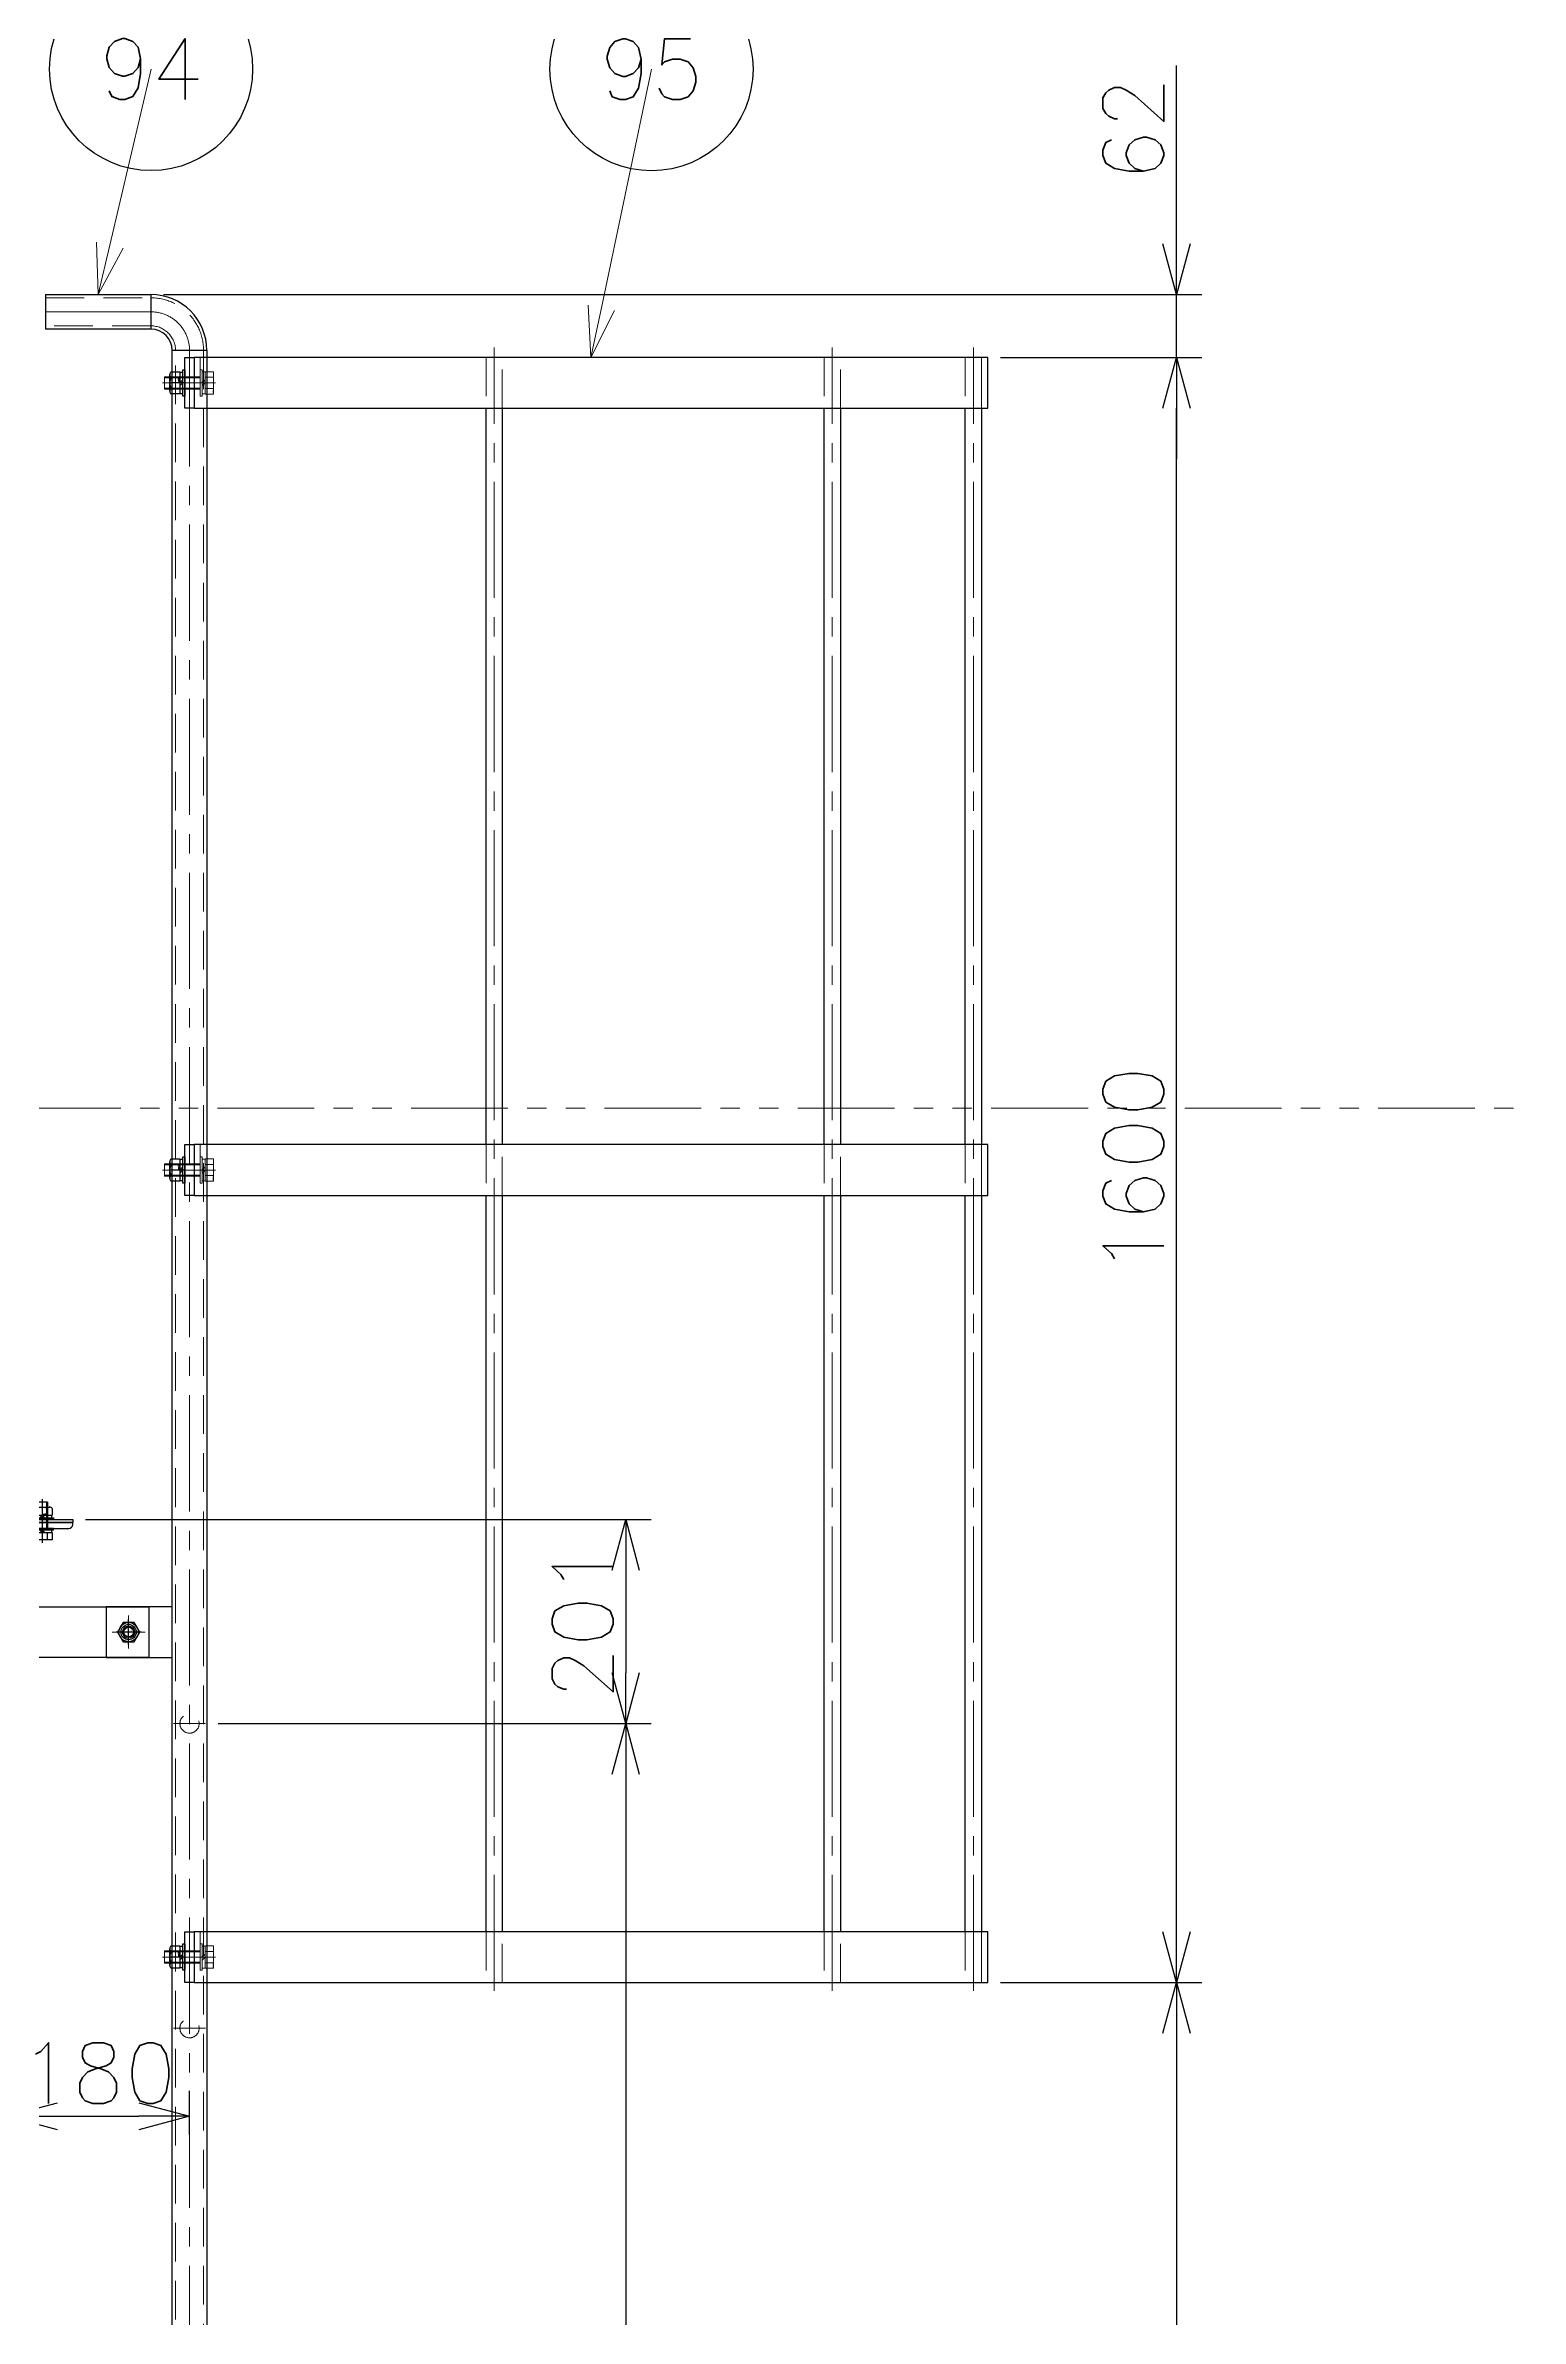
# Model space of a CAD drawing. Header units: millimetres. Extents: x -16130 to 36813, y -8099 to 27484.
# Drawn here: x 25206 to 26659, y 6116 to 8354 of the extents above; entities that cross this region are included whole.
import ezdxf
from ezdxf import colors
from ezdxf.entities.mleader import LeaderData, LeaderLine
from ezdxf.enums import TextEntityAlignment as Align
from ezdxf.math import Vec2, Vec3

# ---------------------------------------------------------------- set-up
doc = ezdxf.new("R2010")
doc.units = ezdxf.units.MM
doc.header["$LTSCALE"] = 6
doc.header["$PDMODE"] = 99
doc.header["$PDSIZE"] = 1
for name, pattern in [('CENTER2', [28.575, 19.05, -3.175, 3.175, -3.175]), ('HIDDEN', [9.525, 6.35, -3.175]), ('PHANTOM2', [31.75, 15.875, -3.175, 3.175, -3.175, 3.175, -3.175])]:
    doc.linetypes.add(name, pattern=pattern)
for name, color, linetype, lineweight in [('01_NORMAL', 7, 'Continuous', 25), ('04_HIDDEN', 2, 'HIDDEN', 13), ('05_CENTER', 4, 'CENTER2', 13), ('06_PHANTOM', 2, 'PHANTOM2', 13), ('08_DIM', 3, 'Continuous', 13)]:
    doc.layers.add(name, color=color, linetype=linetype, lineweight=lineweight)
doc.layers.add('10_DRAFT', color=8, linetype='Continuous', lineweight=0, plot=False)
doc.styles.add('KANJI0', font='txt.shx', dxfattribs={"width": 0.9, "height": 30, "bigfont": 'bigfont'})
doc.styles.add('KSS_TXT', font='txt.shx', dxfattribs={"bigfont": 'extfont2.shx'})
doc.styles.add('KSS_TXT_L', font='txt.shx', dxfattribs={"height": 3, "bigfont": 'extfont2.shx'})
doc.styles.get("Standard").update_dxf_attribs({"font": 'txt.shx', "bigfont": 'extfont2.shx'})
doc.dimstyles.new('KSS_DIM', dxfattribs={"dimtxt": 3, "dimasz": 2.5, "dimexe": 1.25, "dimexo": 0.625, "dimtad": 1, "dimdsep": 46, "dimtxsty": 'KSS_TXT', "dimblk": 'OPEN30', "dimcen": 0, "dimazin": 2, "dimtfac": 0.75, "dimtmove": 0, "dimatfit": 3, "dimldrblk": 'OPEN30', "dimfxl": 1, "dimtolj": 1, "dimarcsym": 0})

# ---------------------------------------------------------------- blocks, each defined once
blk = doc.blocks.new('A$C318E24B0_1_1_1')
at = {"color": 0}
for p, q in [((0, 0), (0, -65)), ((0, 0), (65, 0)), ((65, -2), (65, 0)), ((6, -61), (6, -14.5)), ((14.5, -6), (61, -6)), ((2, -65), (0, -65))]:
    blk.add_line(p, q, dxfattribs=at)
for centre, radius, start, end in [((14.5, -14.5), 8.5, 90, 180), ((61, -2), 4, 270, 0), ((2, -61), 4, 270, 0)]:
    blk.add_arc(centre, radius, start, end, dxfattribs=at)
blk = doc.blocks.new('A$C782A22E4_1_1_1')
blk.add_lwpolyline([(863.3, 1917), (1040, 1917), (1040, 1867), (863.3, 1867)], close=True)
blk.add_circle((1020, 1892), 7.5)
at = {"layer": '05_CENTER'}
for p, q in [((1020, 1875.8), (1020, 1908.2)), ((1003.8, 1892), (1036.2, 1892))]:
    blk.add_line(p, q, dxfattribs=at)
at = {"color": 0}
blk.add_blockref('A$C318E24B0_1_1_1', (900, 2000), dxfattribs=at)
blk = doc.blocks.new('M12Nua_1_1_1')
at = {"color": 0, "linetype": 'CENTER2'}
for p, q in [((12.3, 0), (-12.3, 0)), ((0, -12.3), (0, 12.3))]:
    blk.add_line(p, q, dxfattribs=at)
at = {"color": 0}
for p, q in [((-5.5, 9.5), (-10.9, 0)), ((-10.9, 0), (-5.5, -9.5)), ((5.5, 9.5), (-5.5, 9.5)), ((11, 0), (5.5, 9.5)), ((5.5, -9.5), (11, 0)), ((-5.5, -9.5), (5.5, -9.5))]:
    blk.add_line(p, q, dxfattribs=at)
for radius in [9.48, 6, 4.75]:
    blk.add_circle((0, 0), radius, dxfattribs=at)
at = {"layer": '10_DRAFT', "style": 'KANJI0', "width": 0.82}
blk.add_text('Ｍ１２', height=1.5, dxfattribs=at).set_placement((0.3, 0.1))
blk = doc.blocks.new('A$C15646C67_1_2_1')
at = {"color": 0}
for p, q in [((-13, 2), (13, 2)), ((-13, 2), (-13, 0)), ((-13, 0), (13, 0)), ((-11, 13), (11, 13)), ((-11, 5), (-11, 13)), ((-11, 5), (11, 5)), ((-10.8, 5), (-10.8, 2)), ((-5.5, 5), (-5.5, 13)), ((0, 2), (-3, 5)), ((0, 5), (3, 2)), ((5.5, 5), (5.5, 13)), ((10.8, 2), (10.8, 5)), ((11, 5), (11, 13)), ((13, 0), (13, 2))]:
    blk.add_line(p, q, dxfattribs=at)
at = {"color": 0, "linetype": 'HIDDEN'}
for p, q in [((-6, -35), (-6, 0)), ((-5.1, -35), (-5.1, 0)), ((5.1, -35), (5.1, 0)), ((6, -35), (6, 0)), ((-6, -35), (6, -35))]:
    blk.add_line(p, q, dxfattribs=at)
at = {"color": 0, "linetype": 'CENTER2'}
blk.add_line((0, -37.1), (0, 15.1), dxfattribs=at)
at = {"layer": '10_DRAFT', "style": 'KSS_TXT_L'}
blk.add_text('BT-M12x40L,SW,PW', height=0.3, dxfattribs=at).set_placement((6.3, 12.7))
blk = doc.blocks.new('M12Nza_1_2_1')
at = {"color": 0}
for p, q in [((-10.9, 5), (-10.9, 13.5)), ((11, 5), (-10.9, 5)), ((-10.7, 2), (-10.7, 5)), ((-8.2, 15), (8.2, 15)), ((-5.5, 5), (-5.5, 13.5)), ((0, 2), (-3, 5)), ((0, 5), (3, 2)), ((5.5, 5), (5.5, 13.5)), ((10.7, 5), (10.7, 2)), ((11, 13.5), (11, 5))]:
    blk.add_line(p, q, dxfattribs=at)
at = {"color": 0, "linetype": 'CENTER2'}
blk.add_line((0, 0), (0, 15), dxfattribs=at)
at = {"color": 0}
blk.add_lwpolyline([(-13, 2), (13, 2), (13, 0), (-13, 0)], close=True, dxfattribs=at)
for centre, radius, start, end in [((-8.2, 11.7), 3.29, 33.626, 146.374), ((0, 4), 10.9, 60, 120), ((8.2, 11.7), 3.29, 33.626, 146.374)]:
    blk.add_arc(centre, radius, start, end, dxfattribs=at)
at = {"layer": '10_DRAFT', "style": 'KSS_TXT'}
blk.add_text('M12', height=1.5, dxfattribs=at).set_placement((0.3, 5.1))
blk = doc.blocks.new('A$C5D0B5EB3_1_1_1')
at = {"color": 0}
for points in [[(781.5, 25), (0, 25), (0, -25), (781.5, -25)], [(781.5, -750), (0, -750), (0, -800), (781.5, -800)], [(781.5, -1525), (0, -1525), (0, -1575), (781.5, -1575)]]:
    blk.add_lwpolyline(points, close=True, dxfattribs=at)
for points in [[(287.5, -25), (303.5, -25), (303.5, -750), (287.5, -750)], [(620.5, -25), (636.5, -25), (636.5, -750), (620.5, -750)], [(759.5, -25), (775.5, -25), (775.5, -750), (759.5, -750)], [(287.5, -800), (303.5, -800), (303.5, -1525), (287.5, -1525)], [(620.5, -800), (636.5, -800), (636.5, -1525), (620.5, -1525)], [(759.5, -800), (775.5, -800), (775.5, -1525), (759.5, -1525)]]:
    blk.add_lwpolyline(points, close=True)
at = {"layer": '04_HIDDEN'}
for p, q in [((6, 25), (6, -25)), ((775.5, 25), (775.5, -25)), ((6, -750), (6, -800)), ((775.5, -750), (775.5, -800)), ((6, -1525), (6, -1575)), ((775.5, -1525), (775.5, -1575))]:
    blk.add_line(p, q, dxfattribs=at)
for points in [[(303.5, 25), (287.5, 25), (287.5, -25), (303.5, -25)], [(636.5, 25), (620.5, 25), (620.5, -25), (636.5, -25)], [(775.5, 25), (759.5, 25), (759.5, -25), (775.5, -25)], [(303.5, -750), (287.5, -750), (287.5, -800), (303.5, -800)], [(636.5, -750), (620.5, -750), (620.5, -800), (636.5, -800)], [(775.5, -750), (759.5, -750), (759.5, -800), (775.5, -800)], [(303.5, -1525), (287.5, -1525), (287.5, -1575), (303.5, -1575)], [(636.5, -1525), (620.5, -1525), (620.5, -1575), (636.5, -1575)], [(775.5, -1525), (759.5, -1525), (759.5, -1575), (775.5, -1575)]]:
    blk.add_lwpolyline(points, close=True, dxfattribs=at)
at = {"layer": '05_CENTER'}
for p, q in [((295.5, -1583.3), (295.5, 34.9)), ((628.5, -1583.3), (628.5, 34.9)), ((767.5, -1583.3), (767.5, 34.9)), ((17.5, 0), (-11.6, 0)), ((17.5, -775), (-11.6, -775)), ((17.5, -1550), (-11.6, -1550))]:
    blk.add_line(p, q, dxfattribs=at)
blk = doc.blocks.new('A$C2B0A611A_1_1_1')
for p, q in [((-81.9, 2792), (21.9, 2792)), ((-81.9, 2792), (-81.9, 2758)), ((21.9, 2792), (21.9, 2758)), ((21.9, 2758), (-81.9, 2758)), ((77, 2736.9), (43, 2736.9)), ((43, -745), (43, 2736.9)), ((77, 2736.9), (77, -745))]:
    blk.add_line(p, q)
for points in [[(55.5, 2730), (64.5, 2730), (64.5, 2680), (55.5, 2680)], [(55.5, 1955), (64.5, 1955), (64.5, 1905), (55.5, 1905)], [(43, 1500), (-22, 1500), (-22, 1450), (43, 1450)], [(55.5, 1180), (64.5, 1180), (64.5, 1130), (55.5, 1130)]]:
    blk.add_lwpolyline(points, close=True)
blk.add_circle((0, 1475), 7.5)
for radius in [55.1, 21.1]:
    blk.add_arc((21.9, 2736.9), radius, 0, 90)
at = {"layer": '04_HIDDEN'}
for p, q in [((-81.9, 2788.8), (21.9, 2788.8)), ((21.9, 2761.2), (-81.9, 2761.2)), ((46.2, -745), (46.2, 2736.9)), ((73.8, 2736.9), (73.8, -745))]:
    blk.add_line(p, q, dxfattribs=at)
for centre in [(60, 1385), (60, 1085)]:
    blk.add_circle(centre, 9.5, dxfattribs=at)
for radius in [51.9, 24.3]:
    blk.add_arc((21.9, 2736.9), radius, 0, 90, dxfattribs=at)
at = {"layer": '05_CENTER'}
for p, q in [((21.9, 2775), (-81.9, 2775)), ((60, 2736.9), (60, -756.9)), ((73.1, 2705), (46.9, 2705)), ((72.3, 1930), (47.7, 1930)), ((0, 1458.8), (0, 1491.2)), ((16.2, 1475), (-16.2, 1475)), ((44.3, 1385), (75.7, 1385)), ((72.3, 1155), (47.7, 1155)), ((44.3, 1085), (75.7, 1085))]:
    blk.add_line(p, q, dxfattribs=at)
blk.add_arc((21.9, 2736.9), 38.1, 0, 90, dxfattribs=at)
blk = doc.blocks.new('A$C60555717_1_1')
for name, p in [('A$C2B0A611A_1_1_1', (0, -1475)), ('A$C5D0B5EB3_1_1_1', (64.5, 1230)), ('M12Nua_1_1_1', (0, 0))]:
    blk.add_blockref(name, p)
at = {"rotation": 90}
for p in [(55.5, 1230), (55.5, 455), (55.5, -320)]:
    blk.add_blockref('M12Nza_1_2_1', p, dxfattribs=at)
at = {"layer": '04_HIDDEN', "rotation": 270}
for p in [(70.5, 1230), (70.5, 455), (70.5, -320)]:
    blk.add_blockref('A$C15646C67_1_2_1', p, dxfattribs=at)
blk = doc.blocks.new('_Open30')
at = {"color": 0, "linetype": 'ByBlock', "lineweight": -2}
for p, q in [((-1, 0.268), (0, 0)), ((0, 0), (-1, -0.268)), ((0, 0), (-1, 0))]:
    blk.add_line(p, q, dxfattribs=at)
blk = doc.blocks.new('*D2435')
at = {"layer": '08_DIM', "color": 0, "lineweight": -2, "transparency": 16777216}
for p, q in [((25167.9, 6291.6), (25167.9, 6340.4)), ((25347.9, 6297.6), (25347.9, 6340.4)), ((25217.9, 6315.4), (25297.9, 6315.4))]:
    blk.add_line(p, q, dxfattribs=at)
at = {"layer": 'Defpoints', "color": 0, "transparency": 16777216}
for p in [(25347.9, 6315.4), (25167.9, 6279.1), (25347.9, 6285.1)]:
    blk.add_point(p, dxfattribs=at)
at = {"layer": '08_DIM', "color": 0, "lineweight": -2, "transparency": 16777216, "xscale": 50, "yscale": 50, "zscale": 50, "rotation": 180}
blk.add_blockref('_Open30', (25167.9, 6315.4), dxfattribs=at)
at = {"layer": '08_DIM', "color": 0, "lineweight": -2, "transparency": 16777216, "xscale": 50, "yscale": 50, "zscale": 50}
blk.add_blockref('_Open30', (25347.9, 6315.4), dxfattribs=at)
at = {"layer": '08_DIM', "color": 0, "transparency": 16777216, "insert": (25257.9, 6357.9), "char_height": 60, "attachment_point": 5, "style": 'KSS_TXT'}
blk.add_mtext('\\A1;180', dxfattribs=at)
blk = doc.blocks.new('*D2436')
at = {"layer": '08_DIM', "color": 0, "lineweight": -2, "transparency": 16777216}
for p, q in [((26146.4, 8047.2), (26344.9, 8047.2)), ((26319.9, 6497.2), (26319.9, 7997.2)), ((26146.4, 6447.2), (26344.9, 6447.2))]:
    blk.add_line(p, q, dxfattribs=at)
at = {"layer": 'Defpoints', "color": 0, "transparency": 16777216}
for p in [(26133.9, 8047.2), (26319.9, 8047.2), (26133.9, 6447.2)]:
    blk.add_point(p, dxfattribs=at)
at = {"layer": '08_DIM', "color": 0, "lineweight": -2, "transparency": 16777216, "xscale": 50, "yscale": 50, "zscale": 50}
for p, rotation in [((26319.9, 8047.2), 90), ((26319.9, 6447.2), 270)]:
    blk.add_blockref('_Open30', p, dxfattribs=dict(at, rotation=rotation))
at = {"layer": '08_DIM', "color": 0, "transparency": 16777216, "insert": (26277.4, 7247.2), "char_height": 60, "attachment_point": 5, "rotation": 90, "style": 'KSS_TXT'}
blk.add_mtext('\\A1;1600', dxfattribs=at)
blk = doc.blocks.new('*D2437')
at = {"layer": '08_DIM', "color": 0, "lineweight": -2, "transparency": 16777216}
for p, q in [((26146.4, 6447.2), (26344.9, 6447.2)), ((26319.9, 6397.2), (26319.9, 4358.2)), ((26285.9, 4308.2), (26344.9, 4308.2))]:
    blk.add_line(p, q, dxfattribs=at)
at = {"layer": 'Defpoints', "color": 0, "transparency": 16777216}
for p in [(26133.9, 6447.2), (26273.4, 4308.2), (26319.9, 4308.2)]:
    blk.add_point(p, dxfattribs=at)
at = {"layer": '08_DIM', "color": 0, "lineweight": -2, "transparency": 16777216, "xscale": 50, "yscale": 50, "zscale": 50}
for p, rotation in [((26319.9, 6447.2), 90), ((26319.9, 4308.2), 270)]:
    blk.add_blockref('_Open30', p, dxfattribs=dict(at, rotation=rotation))
at = {"layer": '08_DIM', "color": 0, "transparency": 16777216, "insert": (26277.4, 5377.7), "char_height": 60, "attachment_point": 5, "rotation": 90, "style": 'KSS_TXT'}
blk.add_mtext('\\A1;2139', dxfattribs=at)
blk = doc.blocks.new('*D2438')
at = {"layer": '08_DIM', "color": 0, "lineweight": -2, "transparency": 16777216}
for p, q in [((25245.4, 6903.2), (25802.4, 6903.2)), ((25777.4, 6853.2), (25777.4, 6752.2)), ((25376, 6702.2), (25802.4, 6702.2))]:
    blk.add_line(p, q, dxfattribs=at)
at = {"layer": 'Defpoints', "color": 0, "transparency": 16777216}
for p in [(25232.9, 6903.2), (25363.5, 6702.2), (25777.4, 6702.2)]:
    blk.add_point(p, dxfattribs=at)
at = {"layer": '08_DIM', "color": 0, "lineweight": -2, "transparency": 16777216, "xscale": 50, "yscale": 50, "zscale": 50}
for p, rotation in [((25777.4, 6903.2), 90), ((25777.4, 6702.2), 270)]:
    blk.add_blockref('_Open30', p, dxfattribs=dict(at, rotation=rotation))
at = {"layer": '08_DIM', "color": 0, "transparency": 16777216, "insert": (25734.9, 6802.7), "char_height": 60, "attachment_point": 5, "rotation": 90, "style": 'KSS_TXT'}
blk.add_mtext('\\A1;201', dxfattribs=at)
blk = doc.blocks.new('*D2439')
at = {"layer": '08_DIM', "color": 0, "lineweight": -2, "transparency": 16777216}
for p, q in [((25376, 6702.2), (25802.4, 6702.2)), ((25777.4, 6652.2), (25777.4, 4652.2)), ((25376, 4602.2), (25802.4, 4602.2))]:
    blk.add_line(p, q, dxfattribs=at)
at = {"layer": 'Defpoints', "color": 0, "transparency": 16777216}
for p in [(25363.5, 6702.2), (25363.5, 4602.2), (25777.4, 4602.2)]:
    blk.add_point(p, dxfattribs=at)
at = {"layer": '08_DIM', "color": 0, "lineweight": -2, "transparency": 16777216, "xscale": 50, "yscale": 50, "zscale": 50}
for p, rotation in [((25777.4, 6702.2), 90), ((25777.4, 4602.2), 270)]:
    blk.add_blockref('_Open30', p, dxfattribs=dict(at, rotation=rotation))
at = {"layer": '08_DIM', "color": 0, "transparency": 16777216, "insert": (25734.9, 5652.2), "char_height": 60, "attachment_point": 5, "rotation": 90, "style": 'KSS_TXT'}
blk.add_mtext('\\A1;7x300=2100', dxfattribs=at)
blk = doc.blocks.new('*D2445')
at = {"layer": '08_DIM', "color": 0, "lineweight": -2, "transparency": 16777216}
for p, q in [((26319.9, 8159.2), (26319.9, 8334.6)), ((25322.3, 8109.2), (26344.9, 8109.2)), ((26319.9, 8047.2), (26319.9, 8109.2)), ((26146.4, 8047.2), (26344.9, 8047.2)), ((26319.9, 7997.2), (26319.9, 7947.2))]:
    blk.add_line(p, q, dxfattribs=at)
at = {"layer": 'Defpoints', "color": 0, "transparency": 16777216}
for p in [(25309.8, 8109.2), (26319.9, 8109.2), (26133.9, 8047.2)]:
    blk.add_point(p, dxfattribs=at)
at = {"layer": '08_DIM', "color": 0, "lineweight": -2, "transparency": 16777216, "xscale": 50, "yscale": 50, "zscale": 50}
for p, rotation in [((26319.9, 8109.2), 270), ((26319.9, 8047.2), 90)]:
    blk.add_blockref('_Open30', p, dxfattribs=dict(at, rotation=rotation))
at = {"layer": '08_DIM', "color": 0, "transparency": 16777216, "insert": (26277.4, 8271.9), "char_height": 60, "attachment_point": 5, "rotation": 90, "style": 'KSS_TXT'}
blk.add_mtext('\\A1;62', dxfattribs=at)
blk = doc.blocks.new('AM_BALLOON1')
at = {"transparency": 16777216}
blk.add_circle((0, 0), 5, dxfattribs=at)
blk.add_attdef('B_NUMBER', text='', height=3, dxfattribs=at).set_placement((0, 0), align=Align.MIDDLE_CENTER)
blk = doc.blocks.new('A$C68479CFA')
at = {"color": 0}
for points in [[(-415, 3), (415, 3), (415, 0), (-415, 0)], [(-300, 0), (300, 0), (300, -30), (-300, -30)]]:
    blk.add_lwpolyline(points, close=True, dxfattribs=at)
at = {"layer": '04_HIDDEN'}
for p, q in [((-296, 0), (-296, -30)), ((-75, 3), (-75, 0)), ((75, 3), (75, 0)), ((296, 0), (296, -30))]:
    blk.add_line(p, q, dxfattribs=at)
at = {"layer": '05_CENTER'}
for p, q in [((-400, -5.4), (-400, 8.1)), ((400, -5.4), (400, 8.1))]:
    blk.add_line(p, q, dxfattribs=at)
at = {"layer": '10_DRAFT'}
blk.add_line((0, 3), (0, -30), dxfattribs=at)
blk = doc.blocks.new('A$C6847864B')
at = {"color": 0}
for p, q in [((-9.8, 7), (9.8, 7)), ((-9.8, 0), (-9.8, 7)), ((-9.8, 0), (9.8, 0)), ((-4.9, 0), (-4.9, 7)), ((4.9, 0), (4.9, 7)), ((9.8, 0), (9.8, 7))]:
    blk.add_line(p, q, dxfattribs=at)
at = {"color": 0, "linetype": 'HIDDEN'}
for p, q in [((-5, -25), (-5, 0)), ((-4.2, -25), (-4.2, 0)), ((4.2, -25), (4.2, 0)), ((5, -25), (5, 0)), ((-5, -25), (5, -25))]:
    blk.add_line(p, q, dxfattribs=at)
at = {"color": 0, "linetype": 'CENTER2'}
blk.add_line((0, -28), (0, 10), dxfattribs=at)
at = {"layer": '10_DRAFT', "style": 'KSS_TXT_L'}
blk.add_text('BT-M10x25L', height=0.3, dxfattribs=at).set_placement((6.8, 6.7))
blk = doc.blocks.new('A$C68479F8C')
at = {"color": 0}
blk.add_lwpolyline([(-15, 3), (533, 3), (533, 0), (-15, 0)], close=True, dxfattribs=at)
at = {"layer": '04_HIDDEN'}
for p, q in [((148, 3), (148, 0)), ((188, 3), (188, 0))]:
    blk.add_line(p, q, dxfattribs=at)
at = {"layer": '05_CENTER'}
for p, q in [((0, -5.4), (0, 8.1)), ((503, -5.4), (503, 8.1))]:
    blk.add_line(p, q, dxfattribs=at)
at = {"layer": '08_DIM'}
for points in [[(113.2, 0), (111.2, 0), (113.2, -2), (113.2, -2)], [(132.8, 0), (134.8, 0), (132.8, -2), (132.8, -2)], [(203.2, 0), (201.2, 0), (203.2, -2), (203.2, -2)], [(222.8, 0), (224.8, 0), (222.8, -2), (222.8, -2)]]:
    blk.add_lwpolyline(points, close=True, dxfattribs=at)
at = {"layer": '10_DRAFT'}
blk.add_line((168, 3), (168, 0), dxfattribs=at)
at = {"rotation": 180}
for p in [(123, 0), (213, 0)]:
    blk.add_blockref('A$C6847864B', p, dxfattribs=at)
blk = doc.blocks.new('A$C0FDA08F1_1_1_1')
at = {"color": 0}
for p, q in [((-17, 100), (17, 100)), ((-17, 5), (-17, 95)), ((17, 95), (17, 5)), ((-17, -76.9), (-17, 0)), ((17, 0), (17, -76.9)), ((-16.6, -80.2), (16.6, -80.2))]:
    blk.add_line(p, q, dxfattribs=at)
for p, q in [((-17, -76.9), (-15.1, -80.2)), ((-17, -76.9), (-16.6, -80.2)), ((-16.6, -80.2), (-16.4, -86.6)), ((-14.9, -86.6), (-15.1, -80.2)), ((14.9, -86.6), (15.1, -80.2)), ((17, -76.9), (15.1, -80.2)), ((16.6, -80.2), (16.4, -86.6)), ((17, -76.9), (16.6, -80.2))]:
    blk.add_line(p, q)
for points in [[(62.5, 100), (-62.5, 100), (-62.5, 95), (62.5, 95)], [(62.5, 5), (-62.5, 5), (-62.5, 0), (62.5, 0)]]:
    blk.add_lwpolyline(points, close=True, dxfattribs=at)
at = {"color": 3}
for points in [[(-17, 95), (-19.5, 95), (-19.5, 95), (-17, 92.5)], [(17, 95), (19.5, 95), (19.5, 95), (17, 92.5)], [(-17, 5), (-19.5, 5), (-19.5, 5), (-17, 7.5)], [(17, 5), (19.5, 5), (19.5, 5), (17, 7.5)]]:
    blk.add_lwpolyline(points, close=True, dxfattribs=at)
at = {"layer": '04_HIDDEN'}
for p, q in [((-15.5, 95), (-15.5, 100)), ((-13.6, -86.6), (-13.6, 95)), ((13.6, 95), (13.6, -86.6)), ((15.5, 100), (15.5, 95)), ((-17, 0), (-17, 5)), ((17, 5), (17, 0))]:
    blk.add_line(p, q, dxfattribs=at)
at = {"layer": '05_CENTER'}
for p, q in [((0, -97), (0, 112)), ((-45, 107.4), (-45, 87.5)), ((45, 107.4), (45, 87.5)), ((-45, 12.4), (-45, -7.5)), ((45, 12.4), (45, -7.5))]:
    blk.add_line(p, q, dxfattribs=at)
at = {"layer": '10_DRAFT'}
for p, q in [((-16.4, -86.6), (16.4, -86.6)), ((-16.4, -86.6), (-16.1, -96)), ((-14.6, -97), (-14.9, -86.6)), ((-13.6, -97), (-13.6, -86.6)), ((13.6, -86.6), (13.6, -97)), ((14.6, -97), (14.9, -86.6)), ((16.4, -86.6), (16.1, -96)), ((-15.1, -97), (-16.1, -96)), ((16.1, -96), (-16.1, -96)), ((-15.1, -97), (15.1, -97)), ((15.1, -97), (16.1, -96))]:
    blk.add_line(p, q, dxfattribs=at)
blk = doc.blocks.new('1FJJXP50S303a_1_1')
at = {"color": 0}
for p, q in [((-75, 17), (-89, 17)), ((-89, 17), (-89, -17)), ((-88.5, 17), (-88.5, -17)), ((-0.5, 20), (-75, 20)), ((-75, 20), (-75, 17)), ((0, 19.5), (-0.5, 20)), ((-0.5, 20), (-0.5, -20)), ((0, 19.5), (0, -19.5)), ((-89, -17), (-75, -17)), ((-75, -17), (-75, -20)), ((-75, -20), (-0.5, -20)), ((-0.5, -20), (0, -19.5))]:
    blk.add_line(p, q, dxfattribs=at)
at = {"layer": '04_HIDDEN', "color": 0}
for p, q in [((-88.5, 4.6), (-89, 5.1)), ((-88.5, 4.6), (-88.5, -4.6)), ((-78.4, 4.6), (-88.5, 4.6)), ((-20, 12), (-29.5, 12)), ((-17, 15.8), (-20, 14.3)), ((0, 14.9), (-20, 14.3)), ((-20, 14.3), (-20, -14.3)), ((0, 16.4), (-17, 15.8)), ((-17, 15.8), (-17, -15.8)), ((-89, -5.1), (-88.5, -4.6)), ((-88.5, -4.6), (-78.4, -4.6)), ((-20, -12), (-29.5, -12)), ((-20, -14.3), (0, -14.9)), ((-17, -15.8), (-20, -14.3)), ((0, -16.4), (-17, -15.8))]:
    blk.add_line(p, q, dxfattribs=at)
at = {"layer": '05_CENTER', "color": 0}
blk.add_line((-93.5, 0), (4.5, 0), dxfattribs=at)
blk = doc.blocks.new('M10Nza_1_1_1_1')
at = {"color": 0}
for p, q in [((-9.8, 4), (-9.8, 10.7)), ((-9.8, 4), (9.8, 4)), ((-9.2, 1.5), (-9.2, 4)), ((-7.3, 12), (7.4, 12)), ((-4.9, 4), (-4.9, 10.7)), ((0, 1.5), (-2.5, 4)), ((0, 4), (2.5, 1.5)), ((4.9, 10.7), (4.9, 4)), ((9.2, 4), (9.2, 1.5)), ((9.8, 10.7), (9.8, 4))]:
    blk.add_line(p, q, dxfattribs=at)
at = {"color": 0, "linetype": 'CENTER2'}
blk.add_line((0, 12), (0, 0), dxfattribs=at)
at = {"color": 0}
blk.add_lwpolyline([(-11, 1.5), (11, 1.5), (11, 0), (-11, 0)], close=True, dxfattribs=at)
for centre, radius, start, end in [((-7.3, 9.1), 2.94, 33.626, 146.374), ((0, 2.2), 9.8, 60, 120), ((7.4, 9.1), 2.94, 33.626, 146.374)]:
    blk.add_arc(centre, radius, start, end, dxfattribs=at)
at = {"layer": '10_DRAFT', "style": 'KSS_TXT'}
blk.add_text('M10', height=1.25, dxfattribs=at).set_placement((0.3, 4.1))
blk = doc.blocks.new('A$C662F1F03_1_1')
at = {"layer": '06_PHANTOM', "color": 4}
for q in [(-181, -402), (181, -402)]:
    blk.add_line((0, -166.1), q, dxfattribs=at)
for name, p in [('A$C0FDA08F1_1_1_1', (0, 3)), ('M10Nza_1_1_1_1', (-45, 8)), ('M10Nza_1_1_1_1', (45, 8))]:
    blk.add_blockref(name, p)
at = {"color": 4, "rotation": 90}
blk.add_blockref('1FJJXP50S303a_1_1', (0, -83.6), dxfattribs=at)
blk = doc.blocks.new('A$C05FE0EC2_2_1_1')
at = {"color": 0}
for p, q in [((-11, 1.5), (11, 1.5)), ((-11, 1.5), (-11, 0)), ((-11, 0), (11, 0)), ((-9.8, 11), (9.8, 11)), ((-9.8, 4), (-9.8, 11)), ((9.8, 4), (-9.8, 4)), ((-9.3, 4), (-9.3, 1.5)), ((-4.9, 4), (-4.9, 11)), ((0, 1.5), (-2.5, 4)), ((0, 4), (2.5, 1.5)), ((4.9, 4), (4.9, 11)), ((9.2, 1.5), (9.2, 4)), ((9.8, 4), (9.8, 11)), ((11, 0), (11, 1.5))]:
    blk.add_line(p, q, dxfattribs=at)
at = {"color": 0, "linetype": 'HIDDEN'}
for p, q in [((-5, -16), (-5, 0)), ((-4.2, -16), (-4.2, 0)), ((4.2, -16), (4.2, 0)), ((5, -16), (5, 0)), ((-5, -16), (5, -16))]:
    blk.add_line(p, q, dxfattribs=at)
at = {"color": 0, "linetype": 'CENTER2'}
blk.add_line((0, -19), (0, 14), dxfattribs=at)
at = {"layer": '10_DRAFT', "style": 'KSS_TXT_L'}
blk.add_text('BT-M10x20L,SW,PW', height=0.3, dxfattribs=at).set_placement((5.2, 10.7))
blk = doc.blocks.new('A$C7E374867_2_1_1')
at = {"color": 0}
for p, q in [((-11, 1.5), (11, 1.5)), ((-11, 1.5), (-11, 0)), ((-11, 0), (11, 0)), ((-9.8, 11), (9.8, 11)), ((-9.8, 4), (-9.8, 11)), ((9.8, 4), (-9.8, 4)), ((-9.3, 4), (-9.3, 1.5)), ((-4.9, 4), (-4.9, 11)), ((0, 1.5), (-2.5, 4)), ((0, 4), (2.5, 1.5)), ((4.9, 4), (4.9, 11)), ((9.2, 1.5), (9.2, 4)), ((9.8, 4), (9.8, 11)), ((11, 0), (11, 1.5))]:
    blk.add_line(p, q, dxfattribs=at)
at = {"color": 0, "linetype": 'HIDDEN'}
for p, q in [((-5, -26), (-5, 0)), ((-4.2, -26), (-4.2, 0)), ((4.2, -26), (4.2, 0)), ((5, -26), (5, 0)), ((-5, -26), (5, -26))]:
    blk.add_line(p, q, dxfattribs=at)
at = {"color": 0, "linetype": 'CENTER2'}
blk.add_line((0, -29), (0, 14), dxfattribs=at)
at = {"layer": '10_DRAFT', "style": 'KSS_TXT_L'}
blk.add_text('BT-M10x30L,SW,PW', height=0.3, dxfattribs=at).set_placement((5.1, 10.7))
blk = doc.blocks.new('A$C6847BE09')
for name, p in [('A$C662F1F03_1_1', (-1535, 0)), ('A$C662F1F03_1_1', (-335, 0)), ('A$C68479F8C', (-503, 0)), ('M10Nza_1_1_1_1', (-1870, 3)), ('A$C05FE0EC2_2_1_1', (-1367, 3)), ('A$C68479CFA', (-935, 0)), ('A$C05FE0EC2_2_1_1', (-1335, 3)), ('A$C05FE0EC2_2_1_1', (-535, 3)), ('A$C05FE0EC2_2_1_1', (-503, 3)), ('M10Nza_1_1_1_1', (0, 3))]:
    blk.add_blockref(name, p)
at = {"xscale": -1}
blk.add_blockref('A$C68479F8C', (-1367, 0), dxfattribs=at)
at = {"rotation": 180}
for p in [(-1870, -6), (0, -6)]:
    blk.add_blockref('A$C7E374867_2_1_1', p, dxfattribs=at)

msp = doc.modelspace()

# ---------------------------------------------------------------- linework, layer by layer
at = {"layer": '06_PHANTOM'}
msp.add_line((22708.47922, 7308.1782), (30770.99327, 7308.1782), dxfattribs=at)

# ---------------------------------------------------------------- block references
for name, p in [('A$C60555717_1_1', (25287.87493, 6792.1782)), ('A$C782A22E4_1_1_1', (24267.87493, 4900.1782))]:
    msp.add_blockref(name, p)
at = {"layer": '01_NORMAL'}
msp.add_blockref('A$C6847BE09', (25202.87493, 6900.1782), dxfattribs=at)

# ---------------------------------------------------------------- dimensions: what is measured, and where the dimension line sits
at = {"layer": '08_DIM'}
for base, p1, p2, picture, middle in [((26319.90632, 8109.1782), (26133.87476, 8047.1782), (25309.77493, 8109.1782), '*D2445', (26277.40632, 8271.88653)), ((26319.90632, 8047.1782), (26133.87476, 6447.1782), (26133.87476, 8047.1782), '*D2436', (26277.40632, 7247.1782))]:
    dim = msp.add_linear_dim(base=base, p1=p1, p2=p2, angle=90, dimstyle='KSS_DIM', override={"dimscale": 20}, dxfattribs=at)
    dim.commit()
    dim.dimension.update_dxf_attribs({"geometry": picture, "text_midpoint": middle})
at = {"layer": '08_DIM', "color": 1}
for base, p1, p2, picture, middle in [((25777.43667, 6702.1782), (25232.87492, 6903.1782), (25363.54365, 6702.1782), '*D2438', (25734.93667, 6802.6782)), ((26319.90632, 4308.1782), (26133.87476, 6447.1782), (26273.40951, 4308.1782), '*D2437', (26277.40632, 5377.6782))]:
    dim = msp.add_linear_dim(base=base, p1=p1, p2=p2, angle=90, dimstyle='KSS_DIM', override={"dimscale": 20}, dxfattribs=at)
    dim.commit()
    dim.dimension.update_dxf_attribs({"geometry": picture, "text_midpoint": middle})
at = {"layer": '08_DIM'}
dim = msp.add_linear_dim(base=(25777.43667, 4602.1782), p1=(25363.54365, 6702.1782), p2=(25363.54365, 4602.1782), angle=90, text='7x300=<>', dimstyle='KSS_DIM', override={"dimscale": 20}, dxfattribs=at)
dim.commit()
dim.dimension.update_dxf_attribs({"geometry": '*D2439', "text_midpoint": (25734.93667, 5652.1782)})
dim = msp.add_linear_dim(base=(25347.87493, 6315.4184), p1=(25167.87493, 6279.06706), p2=(25347.87493, 6285.06706), dimstyle='KSS_DIM', override={"dimscale": 20}, dxfattribs=at)
dim.commit()
dim.dimension.update_dxf_attribs({"geometry": '*D2435', "text_midpoint": (25257.87493, 6357.9184)})

# ---------------------------------------------------------------- leaders
ml = msp.add_multileader_block('Standard', dxfattribs=at)
ml.set_content('AM_BALLOON1', color=256, scale=20)
ml.set_attribute('B_NUMBER', '94', width=0)
ml.set_leader_properties(color=256, linetype='ByLayer', lineweight=-1)
ml.set_arrow_properties(name='OPEN30')
ml.build(insert=Vec2(0, 0))
ml.multileader.update_dxf_attribs({"has_dogleg": 0, "text_right_attachment_type": 6, "dogleg_length": 0, "arrow_head_size": 50, "scale": 20, "block_connection_type": 1})
ctx = ml.context
ctx.base_point, ctx.scale, ctx.char_height, ctx.arrow_head_size, ctx.landing_gap_size, ctx.plane_origin = Vec3(25310.01067, 8331.2515), 20, 80, 50, 40, Vec3(25257.87493, 8109.1782)
ctx.right_attachment, ctx.attachment_type = 6, 1
notes = []
notes.append((ctx, [(0, (1, 1, 0), (25310.01067, 8331.2515), (1, 0), 0, [(0, [(25257.87493, 8109.1782)], 0, [])])]))
ctx.block.insert = Vec3(25310.01067, 8331.2515)
ml = msp.add_multileader_block('Standard', dxfattribs=at)
ml.set_content('AM_BALLOON1', color=256, scale=20)
ml.set_attribute('B_NUMBER', '95', width=0)
ml.set_leader_properties(color=256, linetype='ByLayer', lineweight=-1)
ml.set_arrow_properties(name='OPEN30')
ml.build(insert=Vec2(0, 0))
ml.multileader.update_dxf_attribs({"has_dogleg": 0, "text_right_attachment_type": 6, "dogleg_length": 0, "arrow_head_size": 50, "scale": 20, "block_connection_type": 1})
ctx = ml.context
ctx.base_point, ctx.scale, ctx.char_height, ctx.arrow_head_size, ctx.landing_gap_size, ctx.plane_origin = Vec3(25802.80217, 8331.08223), 20, 80, 50, 40, Vec3(25743.12485, 8047.1782)
ctx.right_attachment, ctx.attachment_type = 6, 1
notes.append((ctx, [(0, (1, 1, 0), (25802.80217, 8331.08223), (1, 0), 0, [(0, [(25743.12485, 8047.1782)], 0, [])])]))
ctx.block.insert = Vec3(25802.80217, 8331.08223)
for ctx, leaders in notes:
    for number, flags, end, landing, length, lines in leaders:
        leader = LeaderData()
        leader.index, (leader.has_last_leader_line, leader.has_dogleg_vector, leader.attachment_direction) = number, flags
        leader.last_leader_point, leader.dogleg_vector, leader.dogleg_length = Vec3(end), Vec3(landing), length
        for number, points, colour, breaks in lines:
            line = LeaderLine()
            line.index, line.vertices, line.color, line.breaks = number, Vec3.list(points), colors.encode_raw_color(colour), breaks
            leader.lines.append(line)
        ctx.leaders.append(leader)

doc.saveas('drawing.dxf')
